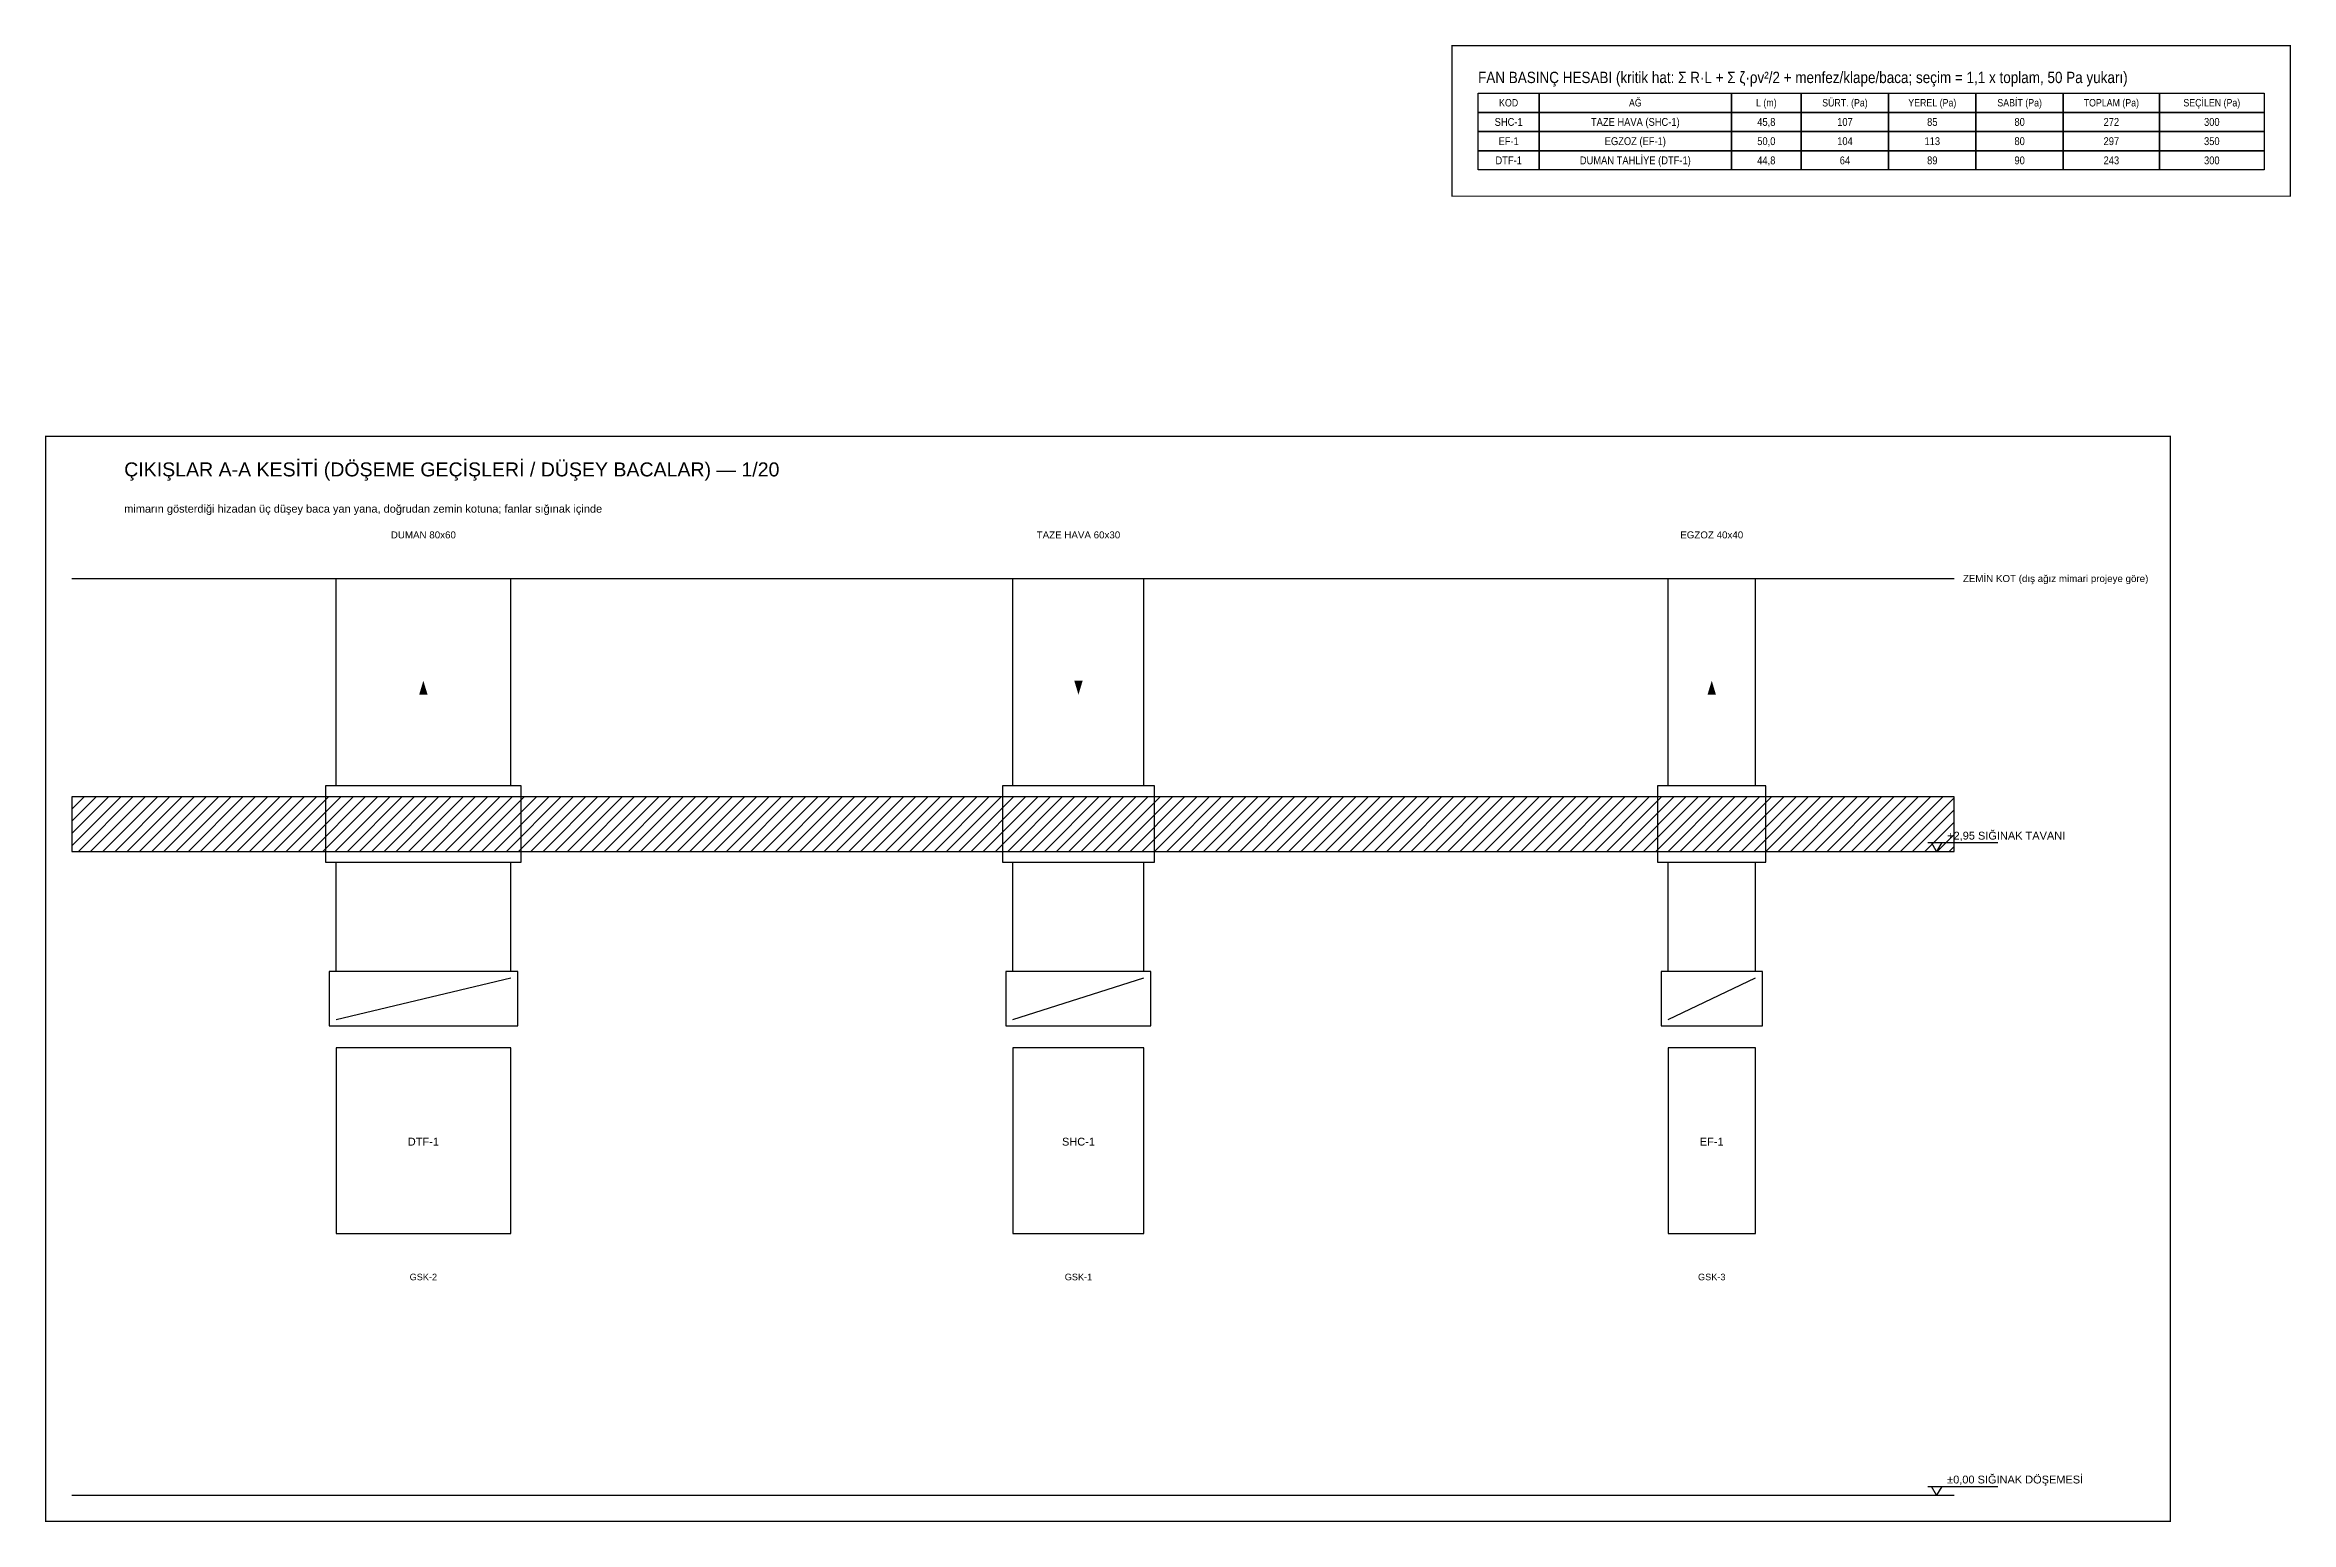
# Model space of a CAD drawing. Header units: centimetres. Extents: x 357699 to 366480, y -615216 to -609849.
# Drawn here: x 361059 to 363631, y -613331 to -611639 of the extents above; entities that cross this region are included whole.
import ezdxf
from ezdxf.enums import TextEntityAlignment as Align

# ---------------------------------------------------------------- set-up
doc = ezdxf.new("R2010")
doc.units = ezdxf.units.CM
for name, color, linetype in [('ROTAS-HAV-BACA', 8, 'Continuous'), ('ROTAS-HAV-BASLIK', 7, 'Continuous'), ('ROTAS-HAV-CERCEVE', 7, 'Continuous'), ('ROTAS-HAV-CIHAZ', 6, 'Continuous'), ('ROTAS-HAV-GECIS', 2, 'Continuous'), ('ROTAS-HAV-KOT', 7, 'Continuous'), ('ROTAS-HAV-SEMA', 7, 'Continuous'), ('ROTAS-HESAP-CIZGI', 1, 'Continuous'), ('ROTAS-HESAP-YAZI', 7, 'Continuous')]:
    doc.layers.add(name, color=color, linetype=linetype)
doc.styles.add('ROTAS', font='arial.ttf')

msp = doc.modelspace()

# ---------------------------------------------------------------- linework, layer by layer
at = {"layer": 'ROTAS-HAV-BACA'}
for p, q in [((361392.5, -612487.5), (361392.5, -612250)), ((361592.5, -612487.5), (361592.5, -612250)), ((362167.5, -612487.5), (362167.5, -612250)), ((362317.5, -612487.5), (362317.5, -612250)), ((362917.5, -612487.5), (362917.5, -612250)), ((363017.5, -612487.5), (363017.5, -612250))]:
    msp.add_line(p, q, dxfattribs=at)
for points in [[(361492.5, -612367), (361487.7, -612383), (361497.3, -612383)], [(362242.5, -612383), (362247.3, -612367), (362237.7, -612367)], [(362967.5, -612367), (362962.7, -612383), (362972.3, -612383)]]:
    msp.add_solid(points, dxfattribs=at)
at = {"layer": 'ROTAS-HAV-CERCEVE', "const_width": 1.5}
for points in [[(362670, -611812), (363630, -611812), (363630, -611639.5), (362670, -611639.5)], [(361060, -613330), (363492.4, -613330), (363492.4, -612087), (361060, -612087)]]:
    msp.add_lwpolyline(points, close=True, dxfattribs=at)
at = {"layer": 'ROTAS-HAV-CIHAZ'}
for p, q in [((361392.5, -612755), (361592.5, -612707.5)), ((362167.5, -612755), (362317.5, -612707.5)), ((362917.5, -612755), (363017.5, -612707.5))]:
    msp.add_line(p, q, dxfattribs=at)
for points in [[(361384.5, -612762.5), (361600.5, -612762.5), (361600.5, -612700), (361384.5, -612700)], [(362159.5, -612762.5), (362325.5, -612762.5), (362325.5, -612700), (362159.5, -612700)], [(362909.5, -612762.5), (363025.5, -612762.5), (363025.5, -612700), (362909.5, -612700)], [(361392.5, -613000), (361592.5, -613000), (361592.5, -612787.5), (361392.5, -612787.5)], [(362167.5, -613000), (362317.5, -613000), (362317.5, -612787.5), (362167.5, -612787.5)], [(362917.5, -613000), (363017.5, -613000), (363017.5, -612787.5), (362917.5, -612787.5)]]:
    msp.add_lwpolyline(points, close=True, dxfattribs=at)
at = {"layer": 'ROTAS-HAV-GECIS'}
for points in [[(361380.5, -612575), (361604.5, -612575), (361604.5, -612487.5), (361380.5, -612487.5)], [(362155.5, -612575), (362329.5, -612575), (362329.5, -612487.5), (362155.5, -612487.5)], [(362905.5, -612575), (363029.5, -612575), (363029.5, -612487.5), (362905.5, -612487.5)]]:
    msp.add_lwpolyline(points, close=True, dxfattribs=at)
at = {"layer": 'ROTAS-HAV-KOT'}
for p, q in [((363215, -612552.5), (363295, -612552.5)), ((363215, -613290), (363295, -613290))]:
    msp.add_line(p, q, dxfattribs=at)
for points in [[(363225, -612562.5), (363219, -612552.5), (363231, -612552.5)], [(363225, -613300), (363219, -613290), (363231, -613290)]]:
    msp.add_lwpolyline(points, close=True, dxfattribs=at)
at = {"layer": 'ROTAS-HAV-SEMA'}
for p, q in [((361090, -612250), (363245, -612250)), ((361090, -612514), (361104, -612500)), ((361090, -612528), (361118, -612500)), ((361090, -612542), (361132, -612500)), ((361090, -612556), (361146, -612500)), ((361097.5, -612562.5), (361160, -612500)), ((361111.5, -612562.5), (361174, -612500)), ((361125.5, -612562.5), (361188, -612500)), ((361139.5, -612562.5), (361202, -612500)), ((361153.5, -612562.5), (361216, -612500)), ((361167.5, -612562.5), (361230, -612500)), ((361181.5, -612562.5), (361244, -612500)), ((361195.5, -612562.5), (361258, -612500)), ((361209.5, -612562.5), (361272, -612500)), ((361223.5, -612562.5), (361286, -612500)), ((361237.5, -612562.5), (361300, -612500)), ((361251.5, -612562.5), (361314, -612500)), ((361265.5, -612562.5), (361328, -612500)), ((361279.5, -612562.5), (361342, -612500)), ((361293.5, -612562.5), (361356, -612500)), ((361307.5, -612562.5), (361370, -612500)), ((361321.5, -612562.5), (361384, -612500)), ((361335.5, -612562.5), (361398, -612500)), ((361349.5, -612562.5), (361412, -612500)), ((361363.5, -612562.5), (361426, -612500)), ((361377.5, -612562.5), (361440, -612500)), ((361391.5, -612562.5), (361454, -612500)), ((361405.5, -612562.5), (361468, -612500)), ((361419.5, -612562.5), (361482, -612500)), ((361433.5, -612562.5), (361496, -612500)), ((361447.5, -612562.5), (361510, -612500)), ((361461.5, -612562.5), (361524, -612500)), ((361475.5, -612562.5), (361538, -612500)), ((361489.5, -612562.5), (361552, -612500)), ((361503.5, -612562.5), (361566, -612500)), ((361517.5, -612562.5), (361580, -612500)), ((361531.5, -612562.5), (361594, -612500)), ((361545.5, -612562.5), (361608, -612500)), ((361559.5, -612562.5), (361622, -612500)), ((361573.5, -612562.5), (361636, -612500)), ((361587.5, -612562.5), (361650, -612500)), ((361601.5, -612562.5), (361664, -612500)), ((361615.5, -612562.5), (361678, -612500)), ((361629.5, -612562.5), (361692, -612500)), ((361643.5, -612562.5), (361706, -612500)), ((361657.5, -612562.5), (361720, -612500)), ((361671.5, -612562.5), (361734, -612500)), ((361685.5, -612562.5), (361748, -612500)), ((361699.5, -612562.5), (361762, -612500)), ((361713.5, -612562.5), (361776, -612500)), ((361727.5, -612562.5), (361790, -612500)), ((361741.5, -612562.5), (361804, -612500)), ((361755.5, -612562.5), (361818, -612500)), ((361769.5, -612562.5), (361832, -612500)), ((361783.5, -612562.5), (361846, -612500)), ((361797.5, -612562.5), (361860, -612500)), ((361811.5, -612562.5), (361874, -612500)), ((361825.5, -612562.5), (361888, -612500)), ((361839.5, -612562.5), (361902, -612500)), ((361853.5, -612562.5), (361916, -612500)), ((361867.5, -612562.5), (361930, -612500)), ((361881.5, -612562.5), (361944, -612500)), ((361895.5, -612562.5), (361958, -612500)), ((361909.5, -612562.5), (361972, -612500)), ((361923.5, -612562.5), (361986, -612500)), ((361937.5, -612562.5), (362000, -612500)), ((361951.5, -612562.5), (362014, -612500)), ((361965.5, -612562.5), (362028, -612500)), ((361979.5, -612562.5), (362042, -612500)), ((361993.5, -612562.5), (362056, -612500)), ((362007.5, -612562.5), (362070, -612500)), ((362021.5, -612562.5), (362084, -612500)), ((362035.5, -612562.5), (362098, -612500)), ((362049.5, -612562.5), (362112, -612500)), ((362063.5, -612562.5), (362126, -612500)), ((362077.5, -612562.5), (362140, -612500)), ((362091.5, -612562.5), (362154, -612500)), ((362105.5, -612562.5), (362168, -612500)), ((362119.5, -612562.5), (362182, -612500)), ((362133.5, -612562.5), (362196, -612500)), ((362147.5, -612562.5), (362210, -612500)), ((362161.5, -612562.5), (362224, -612500)), ((362175.5, -612562.5), (362238, -612500)), ((362189.5, -612562.5), (362252, -612500)), ((362203.5, -612562.5), (362266, -612500)), ((362217.5, -612562.5), (362280, -612500)), ((362231.5, -612562.5), (362294, -612500)), ((362245.5, -612562.5), (362308, -612500)), ((362259.5, -612562.5), (362322, -612500)), ((362273.5, -612562.5), (362336, -612500)), ((362287.5, -612562.5), (362350, -612500)), ((362301.5, -612562.5), (362364, -612500)), ((362315.5, -612562.5), (362378, -612500)), ((362329.5, -612562.5), (362392, -612500)), ((362343.5, -612562.5), (362406, -612500)), ((362357.5, -612562.5), (362420, -612500)), ((362371.5, -612562.5), (362434, -612500)), ((362385.5, -612562.5), (362448, -612500)), ((362399.5, -612562.5), (362462, -612500)), ((362413.5, -612562.5), (362476, -612500)), ((362427.5, -612562.5), (362490, -612500)), ((362441.5, -612562.5), (362504, -612500)), ((362455.5, -612562.5), (362518, -612500)), ((362469.5, -612562.5), (362532, -612500)), ((362483.5, -612562.5), (362546, -612500)), ((362497.5, -612562.5), (362560, -612500)), ((362511.5, -612562.5), (362574, -612500)), ((362525.5, -612562.5), (362588, -612500)), ((362539.5, -612562.5), (362602, -612500)), ((362553.5, -612562.5), (362616, -612500)), ((362567.5, -612562.5), (362630, -612500)), ((362581.5, -612562.5), (362644, -612500)), ((362595.5, -612562.5), (362658, -612500)), ((362609.5, -612562.5), (362672, -612500)), ((362623.5, -612562.5), (362686, -612500)), ((362637.5, -612562.5), (362700, -612500)), ((362651.5, -612562.5), (362714, -612500)), ((362665.5, -612562.5), (362728, -612500)), ((362679.5, -612562.5), (362742, -612500)), ((362693.5, -612562.5), (362756, -612500)), ((362707.5, -612562.5), (362770, -612500)), ((362721.5, -612562.5), (362784, -612500)), ((362735.5, -612562.5), (362798, -612500)), ((362749.5, -612562.5), (362812, -612500)), ((362763.5, -612562.5), (362826, -612500)), ((362777.5, -612562.5), (362840, -612500)), ((362791.5, -612562.5), (362854, -612500)), ((362805.5, -612562.5), (362868, -612500)), ((362819.5, -612562.5), (362882, -612500)), ((362833.5, -612562.5), (362896, -612500)), ((362847.5, -612562.5), (362910, -612500)), ((362861.5, -612562.5), (362924, -612500)), ((362875.5, -612562.5), (362938, -612500)), ((362889.5, -612562.5), (362952, -612500)), ((362903.5, -612562.5), (362966, -612500)), ((362917.5, -612562.5), (362980, -612500)), ((362931.5, -612562.5), (362994, -612500)), ((362945.5, -612562.5), (363008, -612500)), ((362959.5, -612562.5), (363022, -612500)), ((362973.5, -612562.5), (363036, -612500)), ((362987.5, -612562.5), (363050, -612500)), ((363001.5, -612562.5), (363064, -612500)), ((363015.5, -612562.5), (363078, -612500)), ((363029.5, -612562.5), (363092, -612500)), ((363043.5, -612562.5), (363106, -612500)), ((363057.5, -612562.5), (363120, -612500)), ((363071.5, -612562.5), (363134, -612500)), ((363085.5, -612562.5), (363148, -612500)), ((363099.5, -612562.5), (363162, -612500)), ((363113.5, -612562.5), (363176, -612500)), ((363127.5, -612562.5), (363190, -612500)), ((363141.5, -612562.5), (363204, -612500)), ((363155.5, -612562.5), (363218, -612500)), ((363169.5, -612562.5), (363232, -612500)), ((363183.5, -612562.5), (363245, -612501)), ((363197.5, -612562.5), (363245, -612515)), ((363211.5, -612562.5), (363245, -612529)), ((363225.5, -612562.5), (363245, -612543)), ((363239.5, -612562.5), (363245, -612557)), ((361392.5, -612700), (361392.5, -612575)), ((361592.5, -612700), (361592.5, -612575)), ((362167.5, -612700), (362167.5, -612575)), ((362317.5, -612700), (362317.5, -612575)), ((362917.5, -612700), (362917.5, -612575)), ((363017.5, -612700), (363017.5, -612575)), ((361090, -613300), (363245, -613300))]:
    msp.add_line(p, q, dxfattribs=at)
msp.add_lwpolyline([(361090, -612562.5), (363245, -612562.5), (363245, -612500), (361090, -612500)], close=True, dxfattribs=at)
at = {"layer": 'ROTAS-HESAP-CIZGI'}
for points in [[(362700, -611694), (362770, -611694), (362770, -611716), (362700, -611716)], [(362770, -611694), (362990, -611694), (362990, -611716), (362770, -611716)], [(362990, -611694), (363070, -611694), (363070, -611716), (362990, -611716)], [(363070, -611694), (363170, -611694), (363170, -611716), (363070, -611716)], [(363170, -611694), (363270, -611694), (363270, -611716), (363170, -611716)], [(363270, -611694), (363370, -611694), (363370, -611716), (363270, -611716)], [(363370, -611694), (363480, -611694), (363480, -611716), (363370, -611716)], [(363480, -611694), (363600, -611694), (363600, -611716), (363480, -611716)], [(362700, -611716), (362770, -611716), (362770, -611738), (362700, -611738)], [(362770, -611716), (362990, -611716), (362990, -611738), (362770, -611738)], [(362990, -611716), (363070, -611716), (363070, -611738), (362990, -611738)], [(363070, -611716), (363170, -611716), (363170, -611738), (363070, -611738)], [(363170, -611716), (363270, -611716), (363270, -611738), (363170, -611738)], [(363270, -611716), (363370, -611716), (363370, -611738), (363270, -611738)], [(363370, -611716), (363480, -611716), (363480, -611738), (363370, -611738)], [(363480, -611716), (363600, -611716), (363600, -611738), (363480, -611738)], [(362700, -611738), (362770, -611738), (362770, -611760), (362700, -611760)], [(362770, -611738), (362990, -611738), (362990, -611760), (362770, -611760)], [(362990, -611738), (363070, -611738), (363070, -611760), (362990, -611760)], [(363070, -611738), (363170, -611738), (363170, -611760), (363070, -611760)], [(363170, -611738), (363270, -611738), (363270, -611760), (363170, -611760)], [(363270, -611738), (363370, -611738), (363370, -611760), (363270, -611760)], [(363370, -611738), (363480, -611738), (363480, -611760), (363370, -611760)], [(363480, -611738), (363600, -611738), (363600, -611760), (363480, -611760)], [(362700, -611760), (362770, -611760), (362770, -611782), (362700, -611782)], [(362770, -611760), (362990, -611760), (362990, -611782), (362770, -611782)], [(362990, -611760), (363070, -611760), (363070, -611782), (362990, -611782)], [(363070, -611760), (363170, -611760), (363170, -611782), (363070, -611782)], [(363170, -611760), (363270, -611760), (363270, -611782), (363170, -611782)], [(363270, -611760), (363370, -611760), (363370, -611782), (363270, -611782)], [(363370, -611760), (363480, -611760), (363480, -611782), (363370, -611782)], [(363480, -611760), (363600, -611760), (363600, -611782), (363480, -611782)]]:
    msp.add_lwpolyline(points, close=True, dxfattribs=at)

# ---------------------------------------------------------------- texts
at = {"layer": 'ROTAS-HAV-BASLIK', "style": 'ROTAS'}
msp.add_text('ÇIKIŞLAR A-A KESİTİ (DÖŞEME GEÇİŞLERİ / DÜŞEY BACALAR) — 1/20', height=16, dxfattribs=at).set_placement((361150, -612125), align=Align.MIDDLE_LEFT)
at = {"layer": 'ROTAS-HAV-CIHAZ', "style": 'ROTAS'}
for s, p in [('DTF-1', (361492.5, -612895)), ('SHC-1', (362242.5, -612895)), ('EF-1', (362967.5, -612895))]:
    msp.add_text(s, height=9, dxfattribs=at).set_placement(p, align=Align.MIDDLE_CENTER)
at = {"layer": 'ROTAS-HAV-GECIS', "style": 'ROTAS'}
for s, height, p in [('DUMAN 80x60', 8, (361492.5, -612200)), ('TAZE HAVA 60x30', 8, (362242.5, -612200)), ('EGZOZ 40x40', 8, (362967.5, -612200)), ('GSK-2', 7.5, (361492.5, -613050)), ('GSK-1', 7.5, (362242.5, -613050)), ('GSK-3', 7.5, (362967.5, -613050))]:
    msp.add_text(s, height=height, dxfattribs=at).set_placement(p, align=Align.MIDDLE_CENTER)
at = {"layer": 'ROTAS-HAV-KOT', "style": 'ROTAS'}
for s, p in [('+2,95 SIĞINAK TAVANI', (363237, -612544.5)), ('±0,00 SIĞINAK DÖŞEMESİ', (363237, -613282))]:
    msp.add_text(s, height=9, dxfattribs=at).set_placement(p, align=Align.MIDDLE_LEFT)
at = {"layer": 'ROTAS-HAV-SEMA', "style": 'ROTAS'}
for s, height, p in [('mimarın gösterdiği hizadan üç düşey baca yan yana, doğrudan zemin kotuna; fanlar sığınak içinde', 9, (361150, -612170)), ('ZEMİN KOT (dış ağız mimari projeye göre)', 8, (363255, -612250))]:
    msp.add_text(s, height=height, dxfattribs=at).set_placement(p, align=Align.MIDDLE_LEFT)
at = {"layer": 'ROTAS-HESAP-YAZI', "style": 'ROTAS', "width": 0.85}
msp.add_text('FAN BASINÇ HESABI (kritik hat: Σ R·L + Σ ζ·ρv²/2 + menfez/klape/baca; seçim = 1,1 x toplam, 50 Pa yukarı)', height=13, dxfattribs=at).set_placement((362700, -611676), align=Align.MIDDLE_LEFT)
for s, height, p in [('KOD', 8.5, (362735, -611705)), ('AĞ', 8.5, (362880, -611705)), ('L (m)', 8.5, (363030, -611705)), ('SÜRT. (Pa)', 8.5, (363120, -611705)), ('YEREL (Pa)', 8.5, (363220, -611705)), ('SABİT (Pa)', 8.5, (363320, -611705)), ('TOPLAM (Pa)', 8.5, (363425, -611705)), ('SEÇİLEN (Pa)', 8.5, (363540, -611705)), ('SHC-1', 9, (362735, -611727)), ('TAZE HAVA (SHC-1)', 9, (362880, -611727)), ('45,8', 9, (363030, -611727)), ('107', 9, (363120, -611727)), ('85', 9, (363220, -611727)), ('80', 9, (363320, -611727)), ('272', 9, (363425, -611727)), ('300', 9, (363540, -611727)), ('EF-1', 9, (362735, -611749)), ('EGZOZ (EF-1)', 9, (362880, -611749)), ('50,0', 9, (363030, -611749)), ('104', 9, (363120, -611749)), ('113', 9, (363220, -611749)), ('80', 9, (363320, -611749)), ('297', 9, (363425, -611749)), ('350', 9, (363540, -611749)), ('DTF-1', 9, (362735, -611771)), ('DUMAN TAHLİYE (DTF-1)', 9, (362880, -611771)), ('44,8', 9, (363030, -611771)), ('64', 9, (363120, -611771)), ('89', 9, (363220, -611771)), ('90', 9, (363320, -611771)), ('243', 9, (363425, -611771)), ('300', 9, (363540, -611771))]:
    msp.add_text(s, height=height, dxfattribs=at).set_placement(p, align=Align.MIDDLE_CENTER)

doc.saveas('drawing.dxf')
